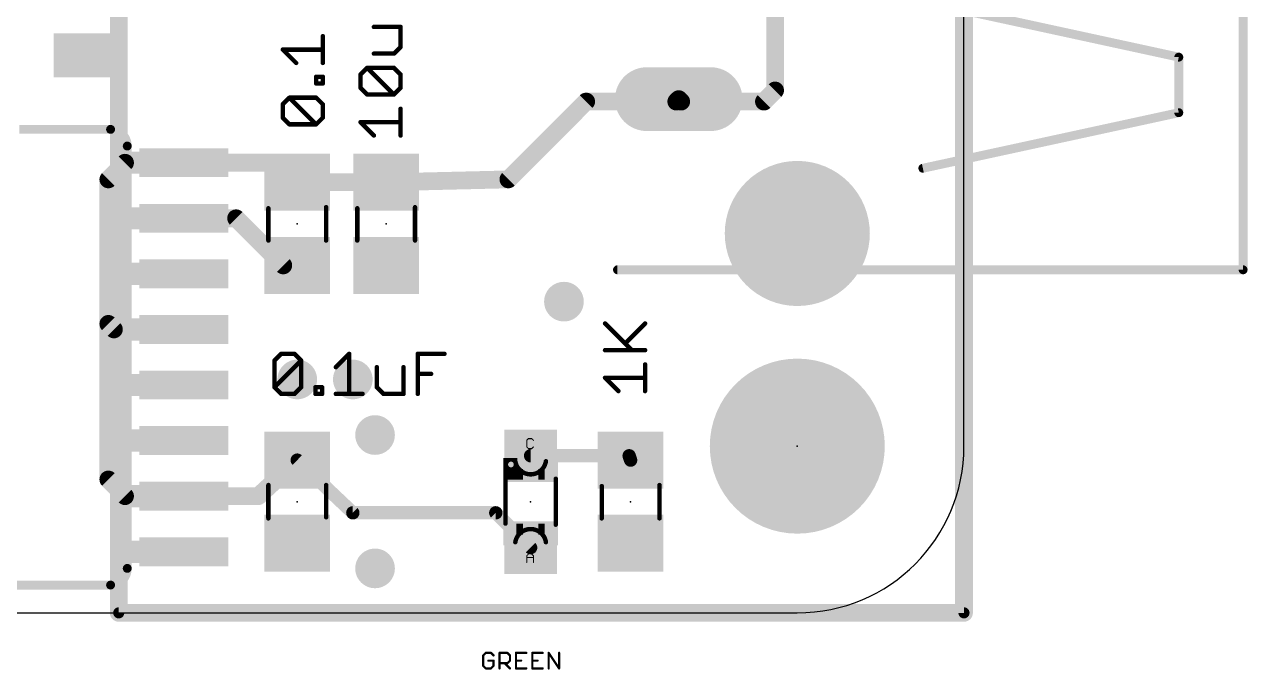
# Model space of a CAD drawing. Extents: x -0.2 to 52.2, y -1.3 to 32.4.
# Drawn here: x 24.24 to 52.2, y -1.3 to 13.45 of the extents above; entities that cross this region are included whole.
import ezdxf

# ---------------------------------------------------------------- set-up
doc = ezdxf.new("R2010")
doc.units = 0
for name, color, linetype in [('1', 12, 'CONTINUOUS'), ('16', 132, 'CONTINUOUS'), ('17', 110, 'CONTINUOUS'), ('18', 110, 'CONTINUOUS'), ('20', 53, 'CONTINUOUS'), ('23', 53, 'CONTINUOUS'), ('27', 253, 'CONTINUOUS'), ('51', 253, 'CONTINUOUS')]:
    doc.layers.add(name, color=color, linetype=linetype)

# ---------------------------------------------------------------- blocks, each defined once
blk = doc.blocks.new('RECT')
blk.add_solid([(-0.5, -0.5), (0.5, -0.5), (-0.5, 0.5), (0.5, 0.5)])
blk = doc.blocks.new('ROUNDP')
at = {"const_width": 0.5}
blk.add_lwpolyline([(0, -0.25, 1), (0, 0.25, 1), (0, -0.25)], format="xyb", dxfattribs=at)
blk = doc.blocks.new('LONGP100')
at = {"const_width": 1}
blk.add_lwpolyline([(-0.5, 0), (0.5, 0)], dxfattribs=at)
at = {"const_width": 0.5}
for points in [[(-0.5, 0.25, 1), (-0.5, -0.25)], [(0.5, -0.25, 1), (0.5, 0.25)]]:
    blk.add_lwpolyline(points, format="xyb", dxfattribs=at)
blk = doc.blocks.new('ROUNDV')
at = {"const_width": 0.5}
blk.add_lwpolyline([(0, -0.25, 1), (0, 0.25, 1), (0, -0.25)], format="xyb", dxfattribs=at)

msp = doc.modelspace()

# ---------------------------------------------------------------- linework, layer by layer
at = {"layer": '1'}
for points, const_width in [([(26.4, 0), (26.4, 30.48)], 0.4064), ([(45.72, 30.48), (45.72, 0)], 0.4064), ([(41.402, 19.304), (41.402, 11.938)], 0.4064), ([(41.402, 11.938), (41.148, 11.684)], 0.4064), ([(35.306, 9.906), (37.084, 11.684)], 0.4064), ([(37.084, 11.684), (39.144, 11.684)], 0.4064), ([(39.144, 11.684), (39.2, 11.74)], 0.4064), ([(39.256, 11.684), (39.2, 11.74)], 0.4064), ([(41.148, 11.684), (39.256, 11.684)], 0.4064), ([(26.162, 9.906), (26.543, 10.287)], 0.4064), ([(27.8892, 10.287), (26.543, 10.287)], 0.4064), ([(27.8892, 10.287), (30.099, 10.287)], 0.4064), ([(30.099, 10.287), (30.48, 9.84)], 0.4064), ([(26.162, 6.604), (26.162, 9.906)], 0.4064), ([(32.512, 9.84), (35.306, 9.906)], 0.4064), ([(30.48, 9.84), (32.512, 9.84)], 0.4064), ([(27.8892, 9.017), (29.083, 9.017)], 0.4064), ([(29.083, 9.017), (30.16, 7.94)], 0.4064), ([(30.16, 7.94), (30.48, 7.94)], 0.4064), ([(26.162, 3.048), (26.162, 6.604)], 0.4064), ([(26.289, 6.477), (26.162, 6.604)], 0.4064), ([(27.8892, 6.477), (26.289, 6.477)], 0.4064), ([(29.591, 2.667), (30.48, 3.49)], 0.4064), ([(30.48, 3.49), (31.75, 2.286)], 0.3048), ([(35.814, 3.59), (38.066, 3.59)], 0.3048), ([(38.066, 3.59), (38.1, 3.49)], 0.3048), ([(26.543, 2.667), (26.162, 3.048)], 0.4064), ([(27.8892, 2.667), (26.543, 2.667)], 0.4064), ([(27.8892, 2.667), (29.591, 2.667)], 0.4064), ([(31.75, 2.286), (35.018, 2.286)], 0.3048), ([(35.018, 2.286), (35.814, 1.49)], 0.3048), ([(45.72, 0), (26.4, 0)], 0.4064)]:
    msp.add_lwpolyline(points, dxfattribs=dict(at, const_width=const_width))
for points, const_width in [([(41.3004, 11.938, 1), (41.5036, 11.938)], 0.2032), ([(41.4738, 11.8662, 1), (41.3302, 12.0098)], 0.2032), ([(37.084, 11.7856, 1), (37.084, 11.5824)], 0.2032), ([(37.1558, 11.6122, 1), (37.0122, 11.7558)], 0.2032), ([(39.0722, 11.7558, 1), (39.2158, 11.6122)], 0.2032), ([(39.2718, 11.8118, 1), (39.1282, 11.6682)], 0.2032), ([(39.2718, 11.6682, 1), (39.1282, 11.8118)], 0.2032), ([(39.144, 11.5824, 1), (39.144, 11.7856)], 0.2032), ([(39.256, 11.7856, 1), (39.256, 11.5824)], 0.2032), ([(39.1842, 11.6122, 1), (39.3278, 11.7558)], 0.2032), ([(41.0762, 11.7558, 1), (41.2198, 11.6122)], 0.2032), ([(41.148, 11.5824, 1), (41.148, 11.7856)], 0.2032), ([(26.543, 10.3886, 1), (26.543, 10.1854)], 0.2032), ([(26.6148, 10.2152, 1), (26.4712, 10.3588)], 0.2032), ([(27.8892, 10.3886, 1), (27.8892, 10.1854)], 0.2032), ([(27.8892, 10.1854, 1), (27.8892, 10.3886)], 0.2032), ([(30.1763, 10.3529, 1), (30.0217, 10.2211)], 0.2032), ([(30.099, 10.1854, 1), (30.099, 10.3886)], 0.2032), ([(26.2636, 9.906, 1), (26.0604, 9.906)], 0.2032), ([(26.0902, 9.9778, 1), (26.2338, 9.8342)], 0.2032), ([(35.2342, 9.9778, 1), (35.3778, 9.8342)], 0.2032), ([(35.3084, 9.8044, 1), (35.3036, 10.0076)], 0.2032), ([(30.48, 9.9416, 1), (30.48, 9.7384)], 0.2032), ([(30.4027, 9.7741, 1), (30.5573, 9.9059)], 0.2032), ([(32.5096, 9.9416, 1), (32.5144, 9.7384)], 0.2032), ([(32.512, 9.7384, 1), (32.512, 9.9416)], 0.2032), ([(27.8892, 9.1186, 1), (27.8892, 8.9154)], 0.2032), ([(29.1548, 9.0888, 1), (29.0112, 8.9452)], 0.2032), ([(29.083, 8.9154, 1), (29.083, 9.1186)], 0.2032), ([(30.16, 8.0416, 1), (30.16, 7.8384)], 0.2032), ([(30.0882, 7.8682, 1), (30.2318, 8.0118)], 0.2032), ([(30.48, 7.8384, 1), (30.48, 8.0416)], 0.2032), ([(26.2636, 6.604, 1), (26.0604, 6.604)], 0.2032), ([(26.2338, 6.6758, 1), (26.0902, 6.5322)], 0.2032), ([(26.0604, 6.604, 1), (26.2636, 6.604)], 0.2032), ([(26.289, 6.5786, 1), (26.289, 6.3754)], 0.2032), ([(26.2172, 6.4052, 1), (26.3608, 6.5488)], 0.2032), ([(27.8892, 6.3754, 1), (27.8892, 6.5786)], 0.2032), ([(30.549, 3.4154, 1), (30.411, 3.5646)], 0.2032), ([(30.5324, 3.5453, 1), (30.4276, 3.4347)], 0.1524), ([(35.814, 3.6662, 1), (35.814, 3.5138)], 0.1524), ([(38.1381, 3.6145, 1), (37.9939, 3.5655)], 0.1524), ([(38.066, 3.5138, 1), (38.066, 3.6662)], 0.1524), ([(38.0279, 3.4655, 1), (38.1721, 3.5145)], 0.1524), ([(26.0604, 3.048, 1), (26.2636, 3.048)], 0.2032), ([(26.2338, 3.1198, 1), (26.0902, 2.9762)], 0.2032), ([(26.543, 2.7686, 1), (26.543, 2.5654)], 0.2032), ([(26.4712, 2.5952, 1), (26.6148, 2.7388)], 0.2032), ([(27.8892, 2.7686, 1), (27.8892, 2.5654)], 0.2032), ([(27.8892, 2.5654, 1), (27.8892, 2.7686)], 0.2032), ([(29.522, 2.7416, 1), (29.66, 2.5924)], 0.2032), ([(29.591, 2.5654, 1), (29.591, 2.7686)], 0.2032), ([(31.75, 2.3622, 1), (31.75, 2.2098)], 0.1524), ([(31.6976, 2.2307, 1), (31.8024, 2.3413)], 0.1524), ([(35.0719, 2.3399, 1), (34.9641, 2.2321)], 0.1524), ([(35.018, 2.2098, 1), (35.018, 2.3622)], 0.1524), ([(35.7601, 1.4361, 1), (35.8679, 1.5439)], 0.1524), ([(26.4, 0.1016, 1), (26.4, -0.1016)], 0.2032), ([(26.2984, 0, 1), (26.5016, 0)], 0.2032), ([(45.6184, 0, 1), (45.8216, 0)], 0.2032), ([(45.72, -0.1016, 1), (45.72, 0.1016)], 0.2032)]:
    msp.add_lwpolyline(points, format="xyb", dxfattribs=dict(at, const_width=const_width))
at = {"layer": '16', "const_width": 0.254}
for points in [[(26.4, 0), (26.4, 30.48)], [(45.72, 30.48), (45.72, 0)], [(45.72, 0), (26.4, 0)]]:
    msp.add_lwpolyline(points, dxfattribs=at)
at = {"layer": '16', "const_width": 0.127}
for points in [[(26.4, 0.0635, 1), (26.4, -0.0635)], [(26.3365, 0, 1), (26.4635, 0)], [(45.6565, 0, 1), (45.7835, 0)], [(45.72, -0.0635, 1), (45.72, 0.0635)]]:
    msp.add_lwpolyline(points, format="xyb", dxfattribs=at)
at = {"layer": '20'}
for p, q in [((45.72, 3.81), (45.72, 26.67)), ((3.81, 0), (41.91, 0))]:
    msp.add_line(p, q, dxfattribs=at)
msp.add_arc((41.91, 3.81), 3.81, 270, 0, dxfattribs=at)
at = {"layer": '23'}
for p in [(30.48, 8.89), (32.512, 8.89), (41.91, 3.81), (30.48, 2.54), (35.814, 2.54), (38.1, 2.54)]:
    msp.add_point(p, dxfattribs=at)
at = {"layer": '27'}
for points, const_width in [([(32.8422, 13.3906), (32.2321, 13.3906)], 0.1016), ([(32.8422, 12.933), (32.8422, 13.3906)], 0.1016), ([(31.0642, 12.5667), (31.0642, 13.1768)], 0.1016), ([(30.4541, 12.5667), (30.149, 12.8717)], 0.1016), ([(30.149, 12.8717), (31.0642, 12.8717)], 0.1016), ([(32.6897, 12.7804), (32.8422, 12.933)], 0.1016), ([(32.2321, 12.7804), (32.6897, 12.7804)], 0.1016), ([(30.9117, 12.0989), (30.9117, 12.2514)], 0.1016), ([(30.9117, 12.2514), (31.0642, 12.2514)], 0.1016), ([(31.0642, 12.2514), (31.0642, 12.0989)], 0.1016), ([(31.927, 12.3025), (32.0796, 12.455)], 0.1016), ([(31.927, 11.9974), (31.927, 12.3025)], 0.1016), ([(32.0796, 12.455), (32.6897, 12.455)], 0.1016), ([(32.6897, 11.8449), (32.0796, 12.455)], 0.1016), ([(32.6897, 12.455), (32.8422, 12.3025)], 0.1016), ([(32.8422, 12.3025), (32.8422, 11.9974)], 0.1016), ([(31.0642, 12.0989), (30.9117, 12.0989)], 0.1016), ([(32.0796, 11.8449), (31.927, 11.9974)], 0.1016), ([(32.8422, 11.9974), (32.6897, 11.8449)], 0.1016), ([(30.149, 11.621), (30.3016, 11.7735)], 0.1016), ([(30.3016, 11.7735), (30.9117, 11.7735)], 0.1016), ([(30.9117, 11.1634), (30.3016, 11.7735)], 0.1016), ([(30.9117, 11.7735), (31.0642, 11.621)], 0.1016), ([(32.6897, 11.8449), (32.0796, 11.8449)], 0.1016), ([(30.149, 11.3159), (30.149, 11.621)], 0.1016), ([(31.0642, 11.621), (31.0642, 11.3159)], 0.1016), ([(32.8422, 10.9094), (32.8422, 11.5195)], 0.1016), ([(30.3016, 11.1634), (30.149, 11.3159)], 0.1016), ([(30.9117, 11.1634), (30.3016, 11.1634)], 0.1016), ([(31.0642, 11.3159), (30.9117, 11.1634)], 0.1016), ([(32.2321, 10.9094), (31.927, 11.2145)], 0.1016), ([(31.927, 11.2145), (32.8422, 11.2145)], 0.1016), ([(38.1251, 6.0029), (37.515, 6.613)], 0.1016), ([(37.9726, 6.1554), (38.4302, 6.613)], 0.1016), ([(29.9594, 5.7664), (30.1119, 5.919)], 0.1016), ([(30.1119, 5.919), (30.417, 5.919)], 0.1016), ([(30.417, 5.919), (30.5695, 5.7664)], 0.1016), ([(31.3627, 5.6139), (31.6677, 5.919)], 0.1016), ([(31.6677, 5.919), (31.6677, 5.0038)], 0.1016), ([(33.2337, 5.0038), (33.2337, 5.919)], 0.1016), ([(33.2337, 5.919), (33.8438, 5.919)], 0.1016), ([(37.515, 6.0029), (38.4302, 6.0029)], 0.1016), ([(29.9594, 5.1563), (29.9594, 5.7664)], 0.1016), ([(29.9594, 5.1563), (30.5695, 5.7664)], 0.1016), ([(30.5695, 5.7664), (30.5695, 5.1563)], 0.1016), ([(32.2982, 5.6139), (32.2982, 5.1563)], 0.1016), ([(32.9083, 5.0038), (32.9083, 5.6139)], 0.1016), ([(38.4302, 5.0674), (38.4302, 5.6775)], 0.1016), ([(33.2337, 5.4614), (33.5388, 5.4614)], 0.1016), ([(37.8201, 5.0674), (37.515, 5.3725)], 0.1016), ([(37.515, 5.3725), (38.4302, 5.3725)], 0.1016), ([(30.1119, 5.0038), (29.9594, 5.1563)], 0.1016), ([(30.417, 5.0038), (30.1119, 5.0038)], 0.1016), ([(30.5695, 5.1563), (30.417, 5.0038)], 0.1016), ([(30.8949, 5.0038), (30.8949, 5.1563)], 0.1016), ([(30.8949, 5.1563), (31.0474, 5.1563)], 0.1016), ([(31.0474, 5.0038), (30.8949, 5.0038)], 0.1016), ([(31.0474, 5.1563), (31.0474, 5.0038)], 0.1016), ([(31.3627, 5.0038), (31.9728, 5.0038)], 0.1016), ([(32.2982, 5.1563), (32.4507, 5.0038)], 0.1016), ([(32.4507, 5.0038), (32.9083, 5.0038)], 0.1016), ([(34.7897, -0.9141), (34.7304, -0.9734)], 0.0508), ([(34.7304, -0.9734), (34.7304, -1.2107)], 0.0508), ([(34.9083, -0.9141), (34.7897, -0.9141)], 0.0508), ([(34.9676, -1.092), (34.849, -1.092)], 0.0508), ([(34.9676, -0.9734), (34.9083, -0.9141)], 0.0508), ([(34.9676, -1.2107), (34.9676, -1.092)], 0.0508), ([(35.1046, -1.27), (35.1046, -0.9141)], 0.0508), ([(35.1046, -0.9141), (35.2825, -0.9141)], 0.0508), ([(35.2825, -0.9141), (35.3418, -0.9734)], 0.0508), ([(35.3418, -1.092), (35.2825, -1.1514)], 0.0508), ([(35.3418, -0.9734), (35.3418, -1.092)], 0.0508), ([(35.716, -0.9141), (35.4788, -0.9141)], 0.0508), ([(35.4788, -0.9141), (35.4788, -1.27)], 0.0508), ([(35.4788, -1.092), (35.5974, -1.092)], 0.0508), ([(36.0903, -0.9141), (35.853, -0.9141)], 0.0508), ([(35.853, -0.9141), (35.853, -1.27)], 0.0508), ([(35.853, -1.092), (35.9716, -1.092)], 0.0508), ([(36.2272, -1.27), (36.2272, -0.9141)], 0.0508), ([(36.2272, -0.9141), (36.4645, -1.27)], 0.0508), ([(36.4645, -1.27), (36.4645, -0.9141)], 0.0508), ([(34.7304, -1.2107), (34.7897, -1.27)], 0.0508), ([(34.7897, -1.27), (34.9083, -1.27)], 0.0508), ([(34.9083, -1.27), (34.9676, -1.2107)], 0.0508), ([(35.2825, -1.1514), (35.1046, -1.1514)], 0.0508), ([(35.2232, -1.1514), (35.3418, -1.27)], 0.0508), ([(35.4788, -1.27), (35.716, -1.27)], 0.0508), ([(35.853, -1.27), (36.0903, -1.27)], 0.0508)]:
    msp.add_lwpolyline(points, dxfattribs=dict(at, const_width=const_width))
for points, const_width in [([(32.2321, 13.416, 1), (32.2321, 13.3652)], 0.0508), ([(32.8676, 13.3906, 1), (32.8168, 13.3906)], 0.0508), ([(32.8422, 13.3652, 1), (32.8422, 13.416)], 0.0508), ([(31.0896, 13.1768, 1), (31.0388, 13.1768)], 0.0508), ([(30.149, 12.8971, 1), (30.149, 12.8463)], 0.0508), ([(30.167, 12.8897, 1), (30.1311, 12.8538)], 0.0508), ([(31.0642, 12.8463, 1), (31.0642, 12.8971)], 0.0508), ([(32.8168, 12.933, 1), (32.8676, 12.933)], 0.0508), ([(32.8602, 12.915, 1), (32.8242, 12.9509)], 0.0508), ([(30.4361, 12.5487, 1), (30.472, 12.5846)], 0.0508), ([(31.0388, 12.5667, 1), (31.0896, 12.5667)], 0.0508), ([(32.2321, 12.8058, 1), (32.2321, 12.755)], 0.0508), ([(32.6717, 12.7984, 1), (32.7076, 12.7625)], 0.0508), ([(32.6897, 12.755, 1), (32.6897, 12.8058)], 0.0508), ([(30.9371, 12.2514, 1), (30.8863, 12.2514)], 0.0508), ([(30.9117, 12.2768, 1), (30.9117, 12.226)], 0.0508), ([(31.0896, 12.2514, 1), (31.0388, 12.2514)], 0.0508), ([(31.0642, 12.226, 1), (31.0642, 12.2768)], 0.0508), ([(31.9524, 12.3025, 1), (31.9016, 12.3025)], 0.0508), ([(31.9091, 12.3205, 1), (31.945, 12.2845)], 0.0508), ([(32.0796, 12.4804, 1), (32.0796, 12.4296)], 0.0508), ([(32.0975, 12.473, 1), (32.0616, 12.4371)], 0.0508), ([(32.0975, 12.4371, 1), (32.0616, 12.473)], 0.0508), ([(32.7076, 12.473, 1), (32.6717, 12.4371)], 0.0508), ([(32.6897, 12.4296, 1), (32.6897, 12.4804)], 0.0508), ([(32.8676, 12.3025, 1), (32.8168, 12.3025)], 0.0508), ([(32.8242, 12.2845, 1), (32.8602, 12.3205)], 0.0508), ([(30.9117, 12.1243, 1), (30.9117, 12.0735)], 0.0508), ([(30.8863, 12.0989, 1), (30.9371, 12.0989)], 0.0508), ([(31.0388, 12.0989, 1), (31.0896, 12.0989)], 0.0508), ([(31.0642, 12.0735, 1), (31.0642, 12.1243)], 0.0508), ([(31.9016, 11.9974, 1), (31.9524, 11.9974)], 0.0508), ([(31.945, 12.0154, 1), (31.9091, 11.9795)], 0.0508), ([(32.8168, 11.9974, 1), (32.8676, 11.9974)], 0.0508), ([(32.8602, 11.9795, 1), (32.8242, 12.0154)], 0.0508), ([(30.3016, 11.7989, 1), (30.3016, 11.7481)], 0.0508), ([(30.3195, 11.7915, 1), (30.2836, 11.7556)], 0.0508), ([(30.3195, 11.7556, 1), (30.2836, 11.7915)], 0.0508), ([(30.9296, 11.7915, 1), (30.8937, 11.7556)], 0.0508), ([(30.9117, 11.7481, 1), (30.9117, 11.7989)], 0.0508), ([(32.0796, 11.8703, 1), (32.0796, 11.8195)], 0.0508), ([(32.0616, 11.827, 1), (32.0975, 11.8629)], 0.0508), ([(32.6717, 11.8629, 1), (32.7076, 11.827)], 0.0508), ([(32.6717, 11.827, 1), (32.7076, 11.8629)], 0.0508), ([(32.6897, 11.8195, 1), (32.6897, 11.8703)], 0.0508), ([(30.1744, 11.621, 1), (30.1236, 11.621)], 0.0508), ([(30.1311, 11.639, 1), (30.167, 11.603)], 0.0508), ([(31.0896, 11.621, 1), (31.0388, 11.621)], 0.0508), ([(31.0462, 11.603, 1), (31.0822, 11.639)], 0.0508), ([(32.8676, 11.5195, 1), (32.8168, 11.5195)], 0.0508), ([(30.1236, 11.3159, 1), (30.1744, 11.3159)], 0.0508), ([(30.167, 11.3339, 1), (30.1311, 11.298)], 0.0508), ([(30.3016, 11.1888, 1), (30.3016, 11.138)], 0.0508), ([(30.2836, 11.1454, 1), (30.3195, 11.1814)], 0.0508), ([(30.8937, 11.1814, 1), (30.9296, 11.1454)], 0.0508), ([(30.8937, 11.1454, 1), (30.9296, 11.1814)], 0.0508), ([(30.9117, 11.138, 1), (30.9117, 11.1888)], 0.0508), ([(31.0388, 11.3159, 1), (31.0896, 11.3159)], 0.0508), ([(31.0822, 11.298, 1), (31.0462, 11.3339)], 0.0508), ([(31.927, 11.2399, 1), (31.927, 11.1891)], 0.0508), ([(31.945, 11.2324, 1), (31.9091, 11.1965)], 0.0508), ([(32.8422, 11.1891, 1), (32.8422, 11.2399)], 0.0508), ([(32.2141, 10.8914, 1), (32.25, 10.9274)], 0.0508), ([(32.8168, 10.9094, 1), (32.8676, 10.9094)], 0.0508), ([(37.533, 6.631, 1), (37.4971, 6.5951)], 0.0508), ([(38.4482, 6.5951, 1), (38.4122, 6.631)], 0.0508), ([(37.9546, 6.1734, 1), (37.9906, 6.1375)], 0.0508), ([(30.1119, 5.9444, 1), (30.1119, 5.8936)], 0.0508), ([(30.1299, 5.901, 1), (30.094, 5.9369)], 0.0508), ([(30.435, 5.9369, 1), (30.399, 5.901)], 0.0508), ([(30.417, 5.8936, 1), (30.417, 5.9444)], 0.0508), ([(31.6931, 5.919, 1), (31.6423, 5.919)], 0.0508), ([(31.6857, 5.901, 1), (31.6498, 5.9369)], 0.0508), ([(33.2591, 5.919, 1), (33.2083, 5.919)], 0.0508), ([(33.2337, 5.9444, 1), (33.2337, 5.8936)], 0.0508), ([(33.8438, 5.8936, 1), (33.8438, 5.9444)], 0.0508), ([(37.515, 6.0283, 1), (37.515, 5.9775)], 0.0508), ([(38.1072, 5.985, 1), (38.1431, 6.0209)], 0.0508), ([(38.4302, 5.9775, 1), (38.4302, 6.0283)], 0.0508), ([(29.9848, 5.7664, 1), (29.934, 5.7664)], 0.0508), ([(29.9414, 5.7844, 1), (29.9774, 5.7485)], 0.0508), ([(30.5949, 5.7664, 1), (30.5441, 5.7664)], 0.0508), ([(30.5875, 5.7485, 1), (30.5516, 5.7844)], 0.0508), ([(30.5516, 5.7485, 1), (30.5875, 5.7844)], 0.0508), ([(31.3447, 5.6319, 1), (31.3806, 5.596)], 0.0508), ([(32.3236, 5.6139, 1), (32.2728, 5.6139)], 0.0508), ([(32.9337, 5.6139, 1), (32.8829, 5.6139)], 0.0508), ([(38.4556, 5.6775, 1), (38.4048, 5.6775)], 0.0508), ([(33.2337, 5.4868, 1), (33.2337, 5.436)], 0.0508), ([(33.5388, 5.436, 1), (33.5388, 5.4868)], 0.0508), ([(37.515, 5.3979, 1), (37.515, 5.3471)], 0.0508), ([(37.533, 5.3904, 1), (37.4971, 5.3545)], 0.0508), ([(38.4302, 5.3471, 1), (38.4302, 5.3979)], 0.0508), ([(29.9774, 5.1743, 1), (29.9414, 5.1384)], 0.0508), ([(29.9414, 5.1743, 1), (29.9774, 5.1384)], 0.0508), ([(29.934, 5.1563, 1), (29.9848, 5.1563)], 0.0508), ([(30.1119, 5.0292, 1), (30.1119, 4.9784)], 0.0508), ([(30.094, 4.9858, 1), (30.1299, 5.0218)], 0.0508), ([(30.399, 5.0218, 1), (30.435, 4.9858)], 0.0508), ([(30.417, 4.9784, 1), (30.417, 5.0292)], 0.0508), ([(30.5441, 5.1563, 1), (30.5949, 5.1563)], 0.0508), ([(30.5875, 5.1384, 1), (30.5516, 5.1743)], 0.0508), ([(30.9203, 5.1563, 1), (30.8695, 5.1563)], 0.0508), ([(30.8949, 5.1817, 1), (30.8949, 5.1309)], 0.0508), ([(30.8949, 5.0292, 1), (30.8949, 4.9784)], 0.0508), ([(31.0728, 5.1563, 1), (31.022, 5.1563)], 0.0508), ([(31.0474, 5.1309, 1), (31.0474, 5.1817)], 0.0508), ([(31.0474, 4.9784, 1), (31.0474, 5.0292)], 0.0508), ([(31.3627, 5.0292, 1), (31.3627, 4.9784)], 0.0508), ([(31.9728, 4.9784, 1), (31.9728, 5.0292)], 0.0508), ([(32.3162, 5.1743, 1), (32.2802, 5.1384)], 0.0508), ([(32.2728, 5.1563, 1), (32.3236, 5.1563)], 0.0508), ([(32.4507, 5.0292, 1), (32.4507, 4.9784)], 0.0508), ([(32.4328, 4.9858, 1), (32.4687, 5.0218)], 0.0508), ([(32.9083, 4.9784, 1), (32.9083, 5.0292)], 0.0508), ([(37.8021, 5.0494, 1), (37.838, 5.0854)], 0.0508), ([(38.4048, 5.0674, 1), (38.4556, 5.0674)], 0.0508), ([(30.8695, 5.0038, 1), (30.9203, 5.0038)], 0.0508), ([(31.022, 5.0038, 1), (31.0728, 5.0038)], 0.0508), ([(31.6423, 5.0038, 1), (31.6931, 5.0038)], 0.0508), ([(32.8829, 5.0038, 1), (32.9337, 5.0038)], 0.0508), ([(33.2083, 5.0038, 1), (33.2591, 5.0038)], 0.0508), ([(34.7431, -0.9734, 1), (34.7177, -0.9734)], 0.0254), ([(34.7214, -0.9644, 1), (34.7393, -0.9824)], 0.0254), ([(34.7897, -0.9014, 1), (34.7897, -0.9268)], 0.0254), ([(34.7987, -0.9231, 1), (34.7807, -0.9051)], 0.0254), ([(34.849, -1.0794, 1), (34.849, -1.1047)], 0.0254), ([(34.9173, -0.9051, 1), (34.8993, -0.9231)], 0.0254), ([(34.9083, -0.9268, 1), (34.9083, -0.9014)], 0.0254), ([(34.9803, -1.092, 1), (34.9549, -1.092)], 0.0254), ([(34.9587, -0.9824, 1), (34.9766, -0.9644)], 0.0254), ([(34.9676, -1.1047, 1), (34.9676, -1.0794)], 0.0254), ([(35.1173, -0.9141, 1), (35.0919, -0.9141)], 0.0254), ([(35.1046, -0.9014, 1), (35.1046, -0.9268)], 0.0254), ([(35.2915, -0.9051, 1), (35.2735, -0.9231)], 0.0254), ([(35.2825, -0.9268, 1), (35.2825, -0.9014)], 0.0254), ([(35.3545, -0.9734, 1), (35.3291, -0.9734)], 0.0254), ([(35.3291, -1.092, 1), (35.3545, -1.092)], 0.0254), ([(35.3329, -0.9824, 1), (35.3508, -0.9644)], 0.0254), ([(35.3508, -1.101, 1), (35.3329, -1.0831)], 0.0254), ([(35.4788, -0.9014, 1), (35.4788, -0.9268)], 0.0254), ([(35.4915, -0.9141, 1), (35.4661, -0.9141)], 0.0254), ([(35.4788, -1.0794, 1), (35.4788, -1.1047)], 0.0254), ([(35.5974, -1.1047, 1), (35.5974, -1.0794)], 0.0254), ([(35.716, -0.9268, 1), (35.716, -0.9014)], 0.0254), ([(35.853, -0.9014, 1), (35.853, -0.9268)], 0.0254), ([(35.8657, -0.9141, 1), (35.8403, -0.9141)], 0.0254), ([(35.853, -1.0794, 1), (35.853, -1.1047)], 0.0254), ([(35.9716, -1.1047, 1), (35.9716, -1.0794)], 0.0254), ([(36.0903, -0.9268, 1), (36.0903, -0.9014)], 0.0254), ([(36.2399, -0.9141, 1), (36.2145, -0.9141)], 0.0254), ([(36.2378, -0.9071, 1), (36.2166, -0.9211)], 0.0254), ([(36.4772, -0.9141, 1), (36.4518, -0.9141)], 0.0254), ([(34.7393, -1.2017, 1), (34.7214, -1.2197)], 0.0254), ([(34.7177, -1.2107, 1), (34.7431, -1.2107)], 0.0254), ([(34.7897, -1.2573, 1), (34.7897, -1.2827)], 0.0254), ([(34.7807, -1.279, 1), (34.7987, -1.261)], 0.0254), ([(34.8993, -1.261, 1), (34.9173, -1.279)], 0.0254), ([(34.9083, -1.2827, 1), (34.9083, -1.2573)], 0.0254), ([(34.9549, -1.2107, 1), (34.9803, -1.2107)], 0.0254), ([(34.9766, -1.2197, 1), (34.9587, -1.2017)], 0.0254), ([(35.1046, -1.1387, 1), (35.1046, -1.1641)], 0.0254), ([(35.0919, -1.27, 1), (35.1173, -1.27)], 0.0254), ([(35.2322, -1.1424, 1), (35.2142, -1.1603)], 0.0254), ([(35.2735, -1.1424, 1), (35.2915, -1.1603)], 0.0254), ([(35.2825, -1.1641, 1), (35.2825, -1.1387)], 0.0254), ([(35.3329, -1.279, 1), (35.3508, -1.261)], 0.0254), ([(35.4788, -1.2573, 1), (35.4788, -1.2827)], 0.0254), ([(35.4661, -1.27, 1), (35.4915, -1.27)], 0.0254), ([(35.716, -1.2827, 1), (35.716, -1.2573)], 0.0254), ([(35.853, -1.2573, 1), (35.853, -1.2827)], 0.0254), ([(35.8403, -1.27, 1), (35.8657, -1.27)], 0.0254), ([(36.0903, -1.2827, 1), (36.0903, -1.2573)], 0.0254), ([(36.2145, -1.27, 1), (36.2399, -1.27)], 0.0254), ([(36.4518, -1.27, 1), (36.4772, -1.27)], 0.0254), ([(36.4539, -1.277, 1), (36.475, -1.263)], 0.0254)]:
    msp.add_lwpolyline(points, format="xyb", dxfattribs=dict(at, const_width=const_width))
at = {"layer": '51'}
for points, const_width in [([(52.1, 7.84), (52.1, 22.64)], 0.2032), ([(50.63, 12.7), (44.78, 13.97)], 0.2032), ([(50.63, 11.43), (50.63, 12.7)], 0.2032), ([(44.78, 10.16), (50.63, 11.43)], 0.2032), ([(26.2128, 11.049), (24.13, 11.049)], 0.2032), ([(26.5938, 1.016), (26.5938, 10.668)], 0.2032), ([(29.82, 9.246), (29.82, 8.509)], 0.1016), ([(31.14, 9.271), (31.14, 8.509)], 0.1016), ([(31.852, 9.246), (31.852, 8.509)], 0.1016), ([(33.172, 9.271), (33.172, 8.509)], 0.1016), ([(37.8, 7.84), (52.1, 7.84)], 0.2032), ([(35.7648, 3.9815), (35.7267, 3.9434)], 0.0254), ([(35.7267, 3.9434), (35.7267, 3.7908)], 0.0254), ([(35.8411, 3.9815), (35.7648, 3.9815)], 0.0254), ([(35.8792, 3.9434), (35.8411, 3.9815)], 0.0254), ([(35.7267, 3.7908), (35.7648, 3.7527)], 0.0254), ([(35.7648, 3.7527), (35.8411, 3.7527)], 0.0254), ([(35.8411, 3.7527), (35.8792, 3.7908)], 0.0254), ([(35.239, 2.04), (35.239, 3.465)], 0.1016), ([(36.389, 3.065), (36.389, 2.015)], 0.1016), ([(29.82, 2.159), (29.82, 2.921)], 0.1016), ([(31.14, 2.184), (31.14, 2.921)], 0.1016), ([(37.44, 2.896), (37.44, 2.159)], 0.1016), ([(38.76, 2.921), (38.76, 2.159)], 0.1016), ([(35.7267, 1.3052), (35.803, 1.3815)], 0.0254), ([(35.7267, 1.1527), (35.7267, 1.3052)], 0.0254), ([(35.7267, 1.2671), (35.8792, 1.2671)], 0.0254), ([(35.803, 1.3815), (35.8792, 1.3052)], 0.0254), ([(35.8792, 1.3052), (35.8792, 1.1527)], 0.0254), ([(19.5072, 0.635), (26.2128, 0.635)], 0.2032)]:
    msp.add_lwpolyline(points, dxfattribs=dict(at, const_width=const_width))
for points, const_width in [([(50.6808, 12.7, 1), (50.5792, 12.7)], 0.1016), ([(50.6192, 12.6504, 1), (50.6408, 12.7496)], 0.1016), ([(50.5792, 11.43, 1), (50.6808, 11.43)], 0.1016), ([(50.6408, 11.3804, 1), (50.6192, 11.4796)], 0.1016), ([(26.5938, 10.668, 0.4142), (26.2128, 11.049)], 0.2032), ([(26.2128, 11.0998, 1), (26.2128, 10.9982)], 0.1016), ([(26.2128, 10.9982, 1), (26.2128, 11.0998)], 0.1016), ([(26.6446, 10.668, 1), (26.543, 10.668)], 0.1016), ([(26.543, 10.668, 1), (26.6446, 10.668)], 0.1016), ([(44.7692, 10.2096, 1), (44.7908, 10.1104)], 0.1016), ([(29.8454, 9.246, 1), (29.7946, 9.246)], 0.0508), ([(31.1654, 9.271, 1), (31.1146, 9.271)], 0.0508), ([(31.8774, 9.246, 1), (31.8266, 9.246)], 0.0508), ([(33.1974, 9.271, 1), (33.1466, 9.271)], 0.0508), ([(29.7946, 8.509, 1), (29.8454, 8.509)], 0.0508), ([(31.1146, 8.509, 1), (31.1654, 8.509)], 0.0508), ([(31.8266, 8.509, 1), (31.8774, 8.509)], 0.0508), ([(33.1466, 8.509, 1), (33.1974, 8.509)], 0.0508), ([(37.8, 7.8908, 1), (37.8, 7.7892)], 0.1016), ([(52.0492, 7.84, 1), (52.1508, 7.84)], 0.1016), ([(52.1, 7.7892, 1), (52.1, 7.8908)], 0.1016), ([(35.7222, 3.9479, 1), (35.7312, 3.9389)], 0.0127), ([(35.733, 3.9434, 1), (35.7204, 3.9434)], 0.0127), ([(35.7648, 3.9878, 1), (35.7648, 3.9751)], 0.0127), ([(35.7693, 3.977, 1), (35.7603, 3.986)], 0.0127), ([(35.8456, 3.986, 1), (35.8366, 3.977)], 0.0127), ([(35.8411, 3.9751, 1), (35.8411, 3.9878)], 0.0127), ([(35.8747, 3.9389, 1), (35.8837, 3.9479)], 0.0127), ([(35.7312, 3.7953, 1), (35.7222, 3.7863)], 0.0127), ([(35.7204, 3.7908, 1), (35.733, 3.7908)], 0.0127), ([(35.7648, 3.7591, 1), (35.7648, 3.7464)], 0.0127), ([(35.7603, 3.7482, 1), (35.7693, 3.7572)], 0.0127), ([(35.8366, 3.7572, 1), (35.8456, 3.7482)], 0.0127), ([(35.8411, 3.7464, 1), (35.8411, 3.7591)], 0.0127), ([(35.8837, 3.7863, 1), (35.8747, 3.7953)], 0.0127), ([(35.2644, 3.465, 1), (35.2136, 3.465)], 0.0508), ([(35.364, 3.287, 1), (35.364, 3.493, 1), (35.364, 3.287)], 0.0762), ([(35.464, 3.465, 0.8571), (36.164, 3.465)], 0.1016), ([(35.4891, 3.4689, 1), (35.4389, 3.4611)], 0.0508), ([(36.1891, 3.4611, 1), (36.1389, 3.4689)], 0.0508), ([(36.4144, 3.065, 1), (36.3636, 3.065)], 0.0508), ([(29.8454, 2.921, 1), (29.7946, 2.921)], 0.0508), ([(31.1654, 2.921, 1), (31.1146, 2.921)], 0.0508), ([(37.4654, 2.896, 1), (37.4146, 2.896)], 0.0508), ([(38.7854, 2.921, 1), (38.7346, 2.921)], 0.0508), ([(29.7946, 2.159, 1), (29.8454, 2.159)], 0.0508), ([(31.1146, 2.184, 1), (31.1654, 2.184)], 0.0508), ([(35.2136, 2.04, 1), (35.2644, 2.04)], 0.0508), ([(36.164, 1.615, 0.8571), (35.464, 1.615)], 0.1016), ([(36.3636, 2.015, 1), (36.4144, 2.015)], 0.0508), ([(37.4146, 2.159, 1), (37.4654, 2.159)], 0.0508), ([(38.7346, 2.159, 1), (38.7854, 2.159)], 0.0508), ([(35.4389, 1.6189, 1), (35.4891, 1.6111)], 0.0508), ([(36.1389, 1.6111, 1), (36.1891, 1.6189)], 0.0508), ([(35.7222, 1.3097, 1), (35.7312, 1.3007)], 0.0127), ([(35.7267, 1.2734, 1), (35.7267, 1.2607)], 0.0127), ([(35.733, 1.3052, 1), (35.7204, 1.3052)], 0.0127), ([(35.7204, 1.1527, 1), (35.733, 1.1527)], 0.0127), ([(35.8075, 1.386, 1), (35.7985, 1.377)], 0.0127), ([(35.8075, 1.377, 1), (35.7985, 1.386)], 0.0127), ([(35.8856, 1.3052, 1), (35.8729, 1.3052)], 0.0127), ([(35.8729, 1.1527, 1), (35.8856, 1.1527)], 0.0127), ([(35.8747, 1.3007, 1), (35.8837, 1.3097)], 0.0127), ([(35.8792, 1.2607, 1), (35.8792, 1.2734)], 0.0127), ([(26.2128, 0.635, 0.4142), (26.5938, 1.016)], 0.2032), ([(26.6446, 1.016, 1), (26.543, 1.016)], 0.1016), ([(26.543, 1.016, 1), (26.6446, 1.016)], 0.1016), ([(26.2128, 0.6858, 1), (26.2128, 0.5842)], 0.1016), ([(26.2128, 0.5842, 1), (26.2128, 0.6858)], 0.1016)]:
    msp.add_lwpolyline(points, format="xyb", dxfattribs=dict(at, const_width=const_width))

# ---------------------------------------------------------------- block references
at = {"layer": '1', "yscale": 1.5, "rotation": 90}
msp.add_blockref('RECT', (25.66, 12.74), dxfattribs=at)
at = {"layer": '1'}
for p, xscale, yscale, rotation in [((27.8892, 10.287), 0.6604, 2.032, 270), ((30.48, 9.84), 1.3, 1.5, 270), ((32.512, 9.84), 1.3, 1.5, 270), ((27.8892, 9.017), 0.6604, 2.032, 270), ((30.48, 7.94), 1.3, 1.5, 270), ((32.512, 7.94), 1.3, 1.5, 270), ((27.8892, 7.747), 0.6604, 2.032, 270), ((27.8892, 6.477), 0.6604, 2.032, 270), ((27.8892, 5.207), 0.6604, 2.032, 270), ((27.8892, 3.937), 0.6604, 2.032, 270), ((30.48, 3.49), 1.3, 1.5, 90), ((38.1, 3.49), 1.3, 1.5, 270), ((27.8892, 2.667), 0.6604, 2.032, 270), ((30.48, 1.59), 1.3, 1.5, 90), ((38.1, 1.59), 1.3, 1.5, 270), ((27.8892, 1.397), 0.6604, 2.032, 270)]:
    msp.add_blockref('RECT', p, dxfattribs=dict(at, xscale=xscale, yscale=yscale, rotation=rotation))
at = {"layer": '1', "xscale": 1.2, "yscale": 1.2}
for p in [(35.814, 3.59), (35.814, 1.49)]:
    msp.add_blockref('RECT', p, dxfattribs=at)
at = {"layer": '17'}
for name, p, xscale, yscale, rotation in [('LONGP100', (39.2, 11.74), 1.458, 1.458, 180), ('LONGP100', (39.2, 11.74), 1.458, 1.458, 180), ('ROUNDP', (41.91, 8.67), 3.316, 3.316, 90), ('ROUNDP', (41.91, 8.67), 3.316, 3.316, 90)]:
    msp.add_blockref(name, p, dxfattribs=dict(at, xscale=xscale, yscale=yscale, rotation=rotation))
at = {"layer": '17', "xscale": 4, "yscale": 4}
msp.add_blockref('ROUNDP', (41.91, 3.81), dxfattribs=at)
msp.add_blockref('ROUNDP', (41.91, 3.81), dxfattribs=at)
at = {"layer": '18', "xscale": 0.9064, "yscale": 0.9064}
for p in [(36.576, 7.112), (36.576, 7.112), (30.48, 5.334), (30.48, 5.334), (31.75, 5.334), (31.75, 5.334), (32.258, 4.064), (32.258, 4.064), (32.258, 1.016), (32.258, 1.016)]:
    msp.add_blockref('ROUNDV', p, dxfattribs=at)
at = {"layer": '51'}
for p, xscale, yscale, rotation in [((26.6573, 10.287), 0.508, 0.127, 270), ((27.4574, 10.287), 0.508, 1.4732, 270), ((30.4812, 9.6072), 0.7501, 1.4501, 270), ((32.5132, 9.6072), 0.7501, 1.4501, 270), ((26.6573, 9.017), 0.508, 0.127, 270), ((27.4574, 9.017), 0.508, 1.4732, 270), ((30.4812, 8.1593), 0.7501, 1.4501, 270), ((32.5132, 8.1593), 0.7501, 1.4501, 270), ((26.6573, 7.747), 0.508, 0.127, 270), ((27.4574, 7.747), 0.508, 1.4732, 270), ((26.6573, 6.477), 0.508, 0.127, 270), ((27.4574, 6.477), 0.508, 1.4732, 270), ((26.6573, 5.207), 0.508, 0.127, 270), ((27.4574, 5.207), 0.508, 1.4732, 270), ((26.6573, 3.937), 0.508, 0.127, 270), ((27.4574, 3.937), 0.508, 1.4732, 270), ((30.4789, 3.2707), 0.7501, 1.4501, 90), ((38.1012, 3.2572), 0.7501, 1.4501, 270), ((26.6573, 2.667), 0.508, 0.127, 270), ((27.4574, 2.667), 0.508, 1.4732, 270), ((30.4789, 1.8229), 0.7501, 1.4501, 90), ((38.1012, 1.8094), 0.7501, 1.4501, 270), ((26.6573, 1.397), 0.508, 0.127, 270), ((27.4574, 1.397), 0.508, 1.4732, 270)]:
    msp.add_blockref('RECT', p, dxfattribs=dict(at, xscale=xscale, yscale=yscale, rotation=rotation))
for p, xscale, yscale in [((35.3515, 3.5025), 0.325, 0.075), ((36.2765, 3.29), 0.325, 0.5), ((35.364, 3.171), 0.3, 0.262), ((35.564, 3.165), 0.15, 0.25), ((35.814, 3.1275), 0.4, 0.175), ((36.064, 3.165), 0.15, 0.25), ((35.3515, 1.79), 0.325, 0.5), ((35.564, 1.915), 0.15, 0.25), ((35.814, 1.9525), 0.4, 0.175), ((36.064, 1.915), 0.15, 0.25), ((36.2765, 1.79), 0.325, 0.5)]:
    msp.add_blockref('RECT', p, dxfattribs=dict(at, xscale=xscale, yscale=yscale))

doc.saveas('drawing.dxf')
